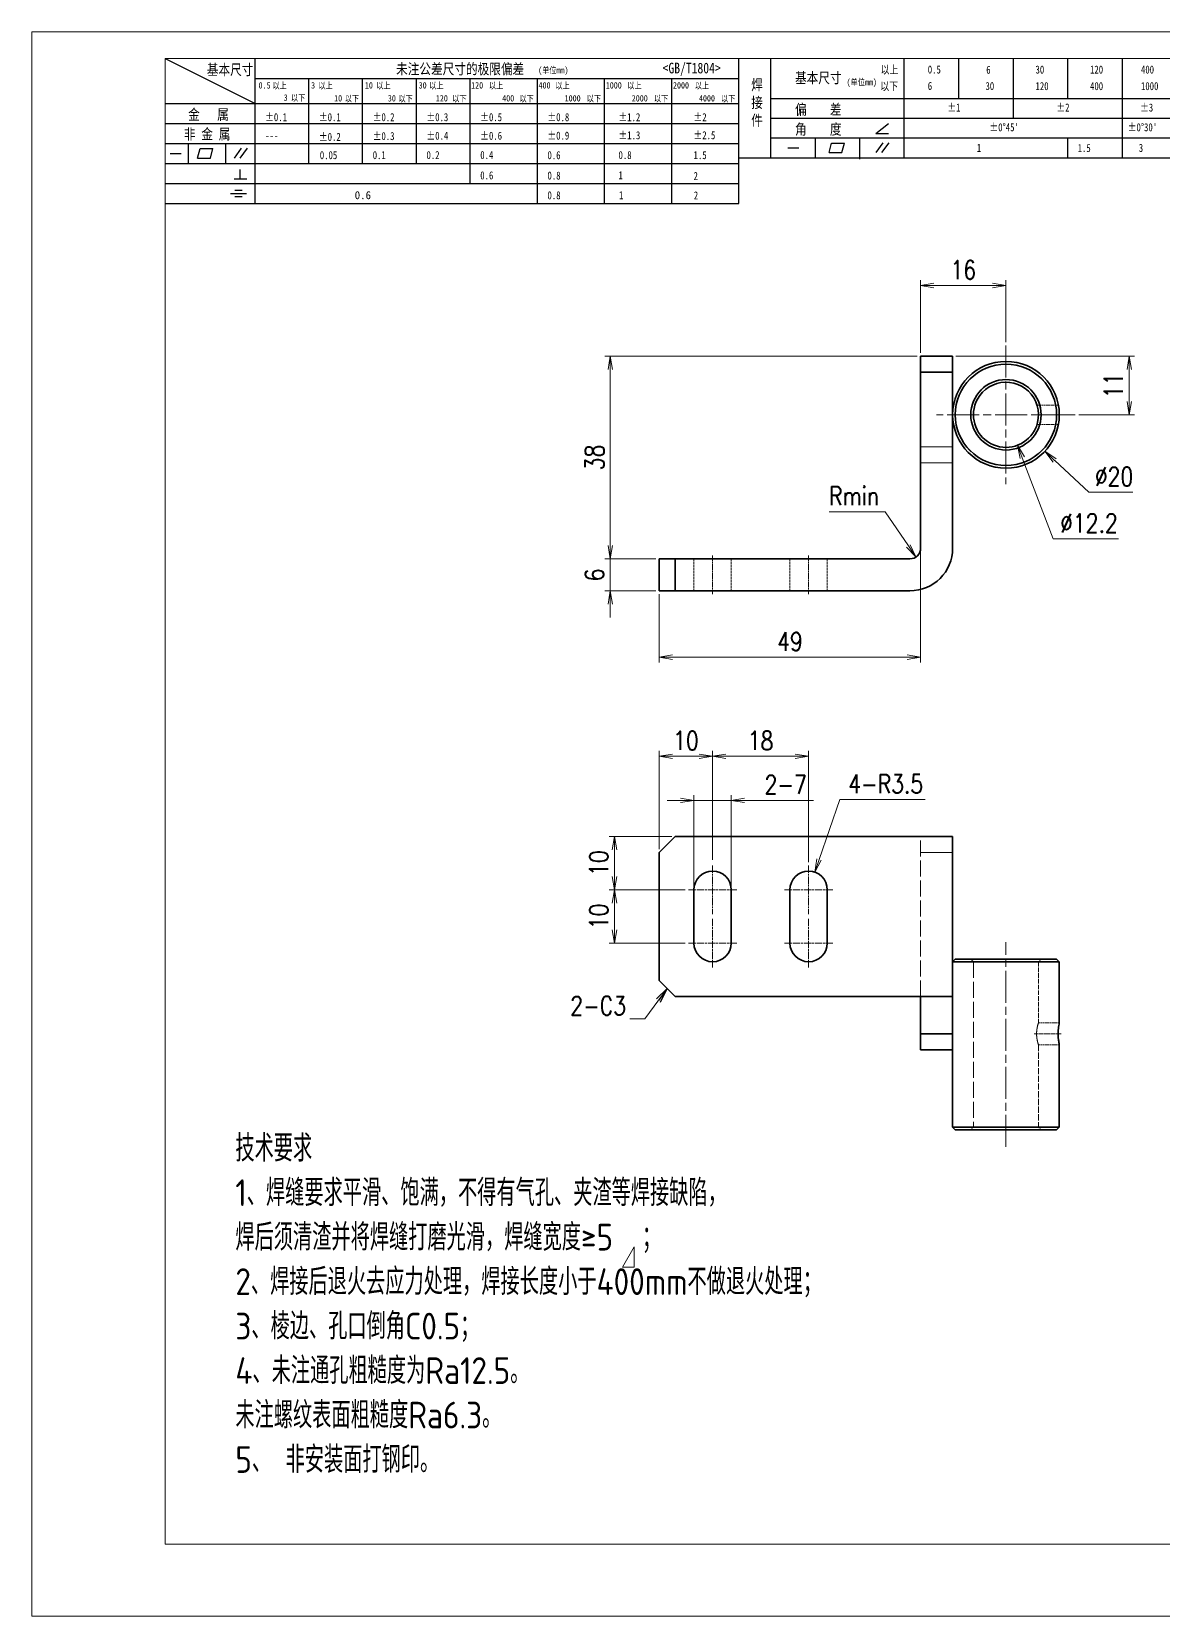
# Model space of a CAD drawing. Header units: inches. Extents: x 269 to 10986, y 1043 to 4337.
# Drawn here: x 8749.1 to 8961.3, y 1711.2 to 2008.2 of the extents above; entities that cross this region are included whole.
import ezdxf

# ---------------------------------------------------------------- set-up
doc = ezdxf.new("R2010")
doc.units = ezdxf.units.IN
doc.header["$MEASUREMENT"] = 0
doc.linetypes.add('AM_ISO02W050x2', pattern=[3.75, 3, -0.75])
doc.linetypes.add('AM_ISO08W050x2', pattern=[9, 6, -0.75, 1.5, -0.75])
for name, color, linetype, lineweight in [('中心线', 2, 'AM_ISO08W050x2', 18), ('图框', 7, 'Continuous', 18), ('标注线', 3, 'Continuous', 18), ('粗实线', 7, 'Continuous', 35), ('虚线', 1, 'AM_ISO02W050x2', 18)]:
    doc.layers.add(name, color=color, linetype=linetype, lineweight=lineweight)
doc.layers.add('图\\M+19E79\\M+195B6\\M+18E9A', color=7, linetype='Continuous')
doc.layers.add('打印', color=7, linetype='Continuous', lineweight=15, plot=False)
doc.layers.add('打印-禁用', color=7, linetype='Continuous', lineweight=15, plot=False)
doc.styles.add('DIM', font='romans.shx', dxfattribs={"width": 0.8, "bigfont": 'bigfont.shx'})
doc.styles.add('国标', font='simfang.ttf', dxfattribs={"width": 0.8})
doc.styles.add('机械长仿宋', font='gbenor.shx', dxfattribs={"height": 1, "bigfont": 'gbcbig.shx'})
doc.dimstyles.new('XR 1-1', dxfattribs={"dimtxt": 3.5, "dimasz": 2.5, "dimexe": 1, "dimexo": 0.625, "dimgap": 1.2, "dimtad": 1, "dimtoh": 1, "dimdsep": 46, "dimtxsty": 'DIM', "dimblk": 'OPEN', "dimcen": 0, "dimclrd": 8, "dimclre": 8, "dimclrt": 2, "dimazin": 2, "dimtfac": 0.5, "dimtmove": 0, "dimatfit": 3, "dimldrblk": 'OPEN', "dimfxl": 0, "dimtolj": 2, "dimlwd": 18, "dimlwe": 18, "dimarcsym": 0})
doc.dimstyles.new('XR 1-1$0', dxfattribs={"dimtxt": 3.5, "dimasz": 2.5, "dimexe": 1, "dimexo": 0.625, "dimgap": 1.2, "dimtad": 1, "dimzin": 9, "dimdsep": 46, "dimtxsty": 'DIM', "dimblk": 'OPEN', "dimcen": 0, "dimclrd": 8, "dimclre": 8, "dimclrt": 2, "dimazin": 2, "dimtfac": 0.5, "dimtmove": 0, "dimatfit": 3, "dimldrblk": 'OPEN', "dimfxl": 0, "dimtolj": 2, "dimlwd": 18, "dimlwe": 18, "dimarcsym": 0})
doc.dimstyles.new('XR 1-1$3', dxfattribs={"dimtxt": 3.5, "dimasz": 2.5, "dimexe": 1, "dimexo": 0.625, "dimgap": 1.2, "dimtad": 1, "dimtoh": 1, "dimdsep": 46, "dimtxsty": 'DIM', "dimblk": 'OPEN', "dimcen": 0, "dimclrd": 8, "dimclre": 8, "dimclrt": 2, "dimazin": 2, "dimtfac": 0.5, "dimtofl": 0, "dimtmove": 0, "dimatfit": 3, "dimldrblk": 'OPEN', "dimfxl": 0, "dimtolj": 2, "dimlwd": 18, "dimlwe": 18, "dimarcsym": 0})
doc.dimstyles.new('XR 1-1$4', dxfattribs={"dimtxt": 3.5, "dimasz": 2.5, "dimexe": 1, "dimexo": 0.625, "dimgap": 1.2, "dimtad": 1, "dimtoh": 1, "dimdsep": 46, "dimtxsty": 'DIM', "dimblk": 'OPEN', "dimcen": 0, "dimclrd": 8, "dimclre": 8, "dimclrt": 2, "dimazin": 2, "dimtfac": 0.5, "dimtofl": 0, "dimtmove": 0, "dimatfit": 3, "dimldrblk": 'OPEN', "dimfxl": 0, "dimtolj": 2, "dimlwd": 18, "dimlwe": 18, "dimarcsym": 0})

# ---------------------------------------------------------------- blocks, each defined once
blk = doc.blocks.new('GZDEH零件A3图框V01版')
at = {"layer": '图\\M+19E79\\M+195B6\\M+18E9A', "color": 9}
for p, q in [((2882.49, -1554.46), (2899.37, -1562.92)), ((2899.37, -1581.67), (2899.37, -1554.46)), ((2990.09, -1581.67), (2990.09, -1554.46)), ((2996.09, -1573.08), (2996.09, -1554.46)), ((3021.09, -1561.98), (3021.09, -1554.46)), ((3031.31, -1561.98), (3031.31, -1554.46)), ((3041.53, -1561.98), (3041.53, -1554.46)), ((3051.75, -1561.98), (3051.75, -1554.46)), ((3061.98, -1561.98), (3061.98, -1554.46)), ((2899.37, -1558.24), (2990.09, -1558.24)), ((2909.45, -1574.17), (2909.45, -1558.24)), ((2919.53, -1574.17), (2919.53, -1558.24)), ((2929.61, -1574.17), (2929.61, -1558.24)), ((2939.69, -1577.92), (2939.69, -1558.24)), ((2952.29, -1581.67), (2952.29, -1558.24)), ((2964.89, -1581.67), (2964.89, -1558.24)), ((2977.49, -1581.67), (2977.49, -1558.24)), ((2996.09, -1561.98), (3113.09, -1561.98)), ((3021.09, -1573.08), (3021.09, -1561.98)), ((3041.53, -1565.68), (3041.53, -1561.98)), ((3061.98, -1573.08), (3061.98, -1561.98)), ((2882.49, -1562.92), (2990.09, -1562.92)), ((2882.49, -1566.67), (2990.09, -1566.67)), ((2996.09, -1565.68), (3113.09, -1565.68)), ((3015.75, -1568.51), (3018.15, -1566.66)), ((2882.49, -1570.42), (2990.09, -1570.42)), ((2886.92, -1574.12), (2886.92, -1570.42)), ((2893.91, -1574.12), (2893.91, -1570.42)), ((2996.09, -1569.38), (3113.09, -1569.38)), ((3004.42, -1573.08), (3004.42, -1569.38)), ((3006.97, -1572.12), (3007.45, -1570.33)), ((3007.45, -1570.33), (3009.86, -1570.33)), ((3009.39, -1572.12), (3009.86, -1570.33)), ((3012.75, -1573.08), (3012.75, -1569.38)), ((3015.75, -1568.51), (3018.15, -1568.51)), ((3015.81, -1572.12), (3017.15, -1570.26)), ((3016.89, -1572.12), (3018.23, -1570.26)), ((3051.75, -1573.08), (3051.75, -1569.38)), ((2883.43, -1572.27), (2885.49, -1572.27)), ((2888.59, -1573.16), (2889.07, -1571.37)), ((2888.59, -1573.16), (2891, -1573.16)), ((2889.07, -1571.37), (2891.48, -1571.37)), ((2891, -1573.16), (2891.48, -1571.37)), ((2895.52, -1573.16), (2896.85, -1571.3)), ((2896.6, -1573.16), (2897.94, -1571.3)), ((2990.09, -1573.08), (3113.09, -1573.08)), ((2999.26, -1571.23), (3001.32, -1571.23)), ((3006.97, -1572.12), (3009.39, -1572.12)), ((3012.75, -1573.33), (3012.75, -1573.08)), ((2882.49, -1574.17), (2990.09, -1574.17)), ((2895.42, -1577.05), (2897.81, -1577.05)), ((2896.58, -1577.05), (2896.58, -1575.28)), ((2882.49, -1577.92), (2990.09, -1577.92)), ((2894.79, -1579.77), (2897.77, -1579.77)), ((2895.57, -1579.17), (2896.92, -1579.17)), ((2882.49, -1581.67), (2990.09, -1581.67)), ((2895.57, -1580.37), (2896.93, -1580.37))]:
    blk.add_line(p, q, dxfattribs=at)
at = {"layer": '图框', "linetype": 'Continuous'}
for p, q in [((2882.49, -1554.46), (2882.49, -1832.96)), ((3272.49, -1554.46), (2882.49, -1554.46)), ((2882.49, -1832.96), (3272.49, -1832.96))]:
    blk.add_line(p, q, dxfattribs=at)
at = {"layer": '打印-禁用', "linetype": 'Continuous'}
for p, q in [((2857.49, -1549.46), (2857.49, -1846.46)), ((3277.49, -1549.46), (2857.49, -1549.46)), ((2857.49, -1846.46), (3277.49, -1846.46))]:
    blk.add_line(p, q, dxfattribs=at)
at = {"layer": '图\\M+19E79\\M+195B6\\M+18E9A', "color": 9, "style": '国标', "width": 0.8}
for s, height, p in [('基本尺寸', 2, (2890.33, -1557.58)), ('未注公差尺寸的极限偏差', 2, (2925.81, -1557.44)), ('<GB/T1804>', 2, (2975.78, -1557.27)), ('以上', 1.5, (3016.64, -1557.33)), ('0.5', 1.5, (3025.49, -1557.3)), ('6', 1.5, (3036.45, -1557.34)), ('30', 1.5, (3045.69, -1557.31)), ('120', 1.5, (3055.91, -1557.31)), ('400', 1.5, (3065.46, -1557.31)), ('30', 1.2, (2930.04, -1560.11)), ('基本尺寸', 2, (3000.6, -1559.1)), ('以下', 1.5, (3016.58, -1560.43)), ('6', 1.5, (3025.49, -1560.38)), ('30', 1.5, (3036.31, -1560.39)), ('120', 1.5, (3045.69, -1560.41)), ('400', 1.5, (3055.91, -1560.41)), ('1000', 1.5, (3065.46, -1560.41)), ('金   属', 2, (2886.82, -1565.98)), ('±0.1', 1.5, (2901.27, -1566.23)), ('±0.1', 1.5, (2911.35, -1566.23)), ('±0.2', 1.5, (2921.43, -1566.23)), ('±0.3', 1.5, (2931.51, -1566.23)), ('±0.5', 1.5, (2941.59, -1566.23)), ('±0.8', 1.5, (2954.19, -1566.23)), ('±1.2', 1.5, (2967.51, -1566.23)), ('±2', 1.5, (2981.58, -1566.23)), ('偏    差', 2, (3000.6, -1565.04)), ('±1', 1.5, (3029.16, -1564.42)), ('±2', 1.5, (3049.61, -1564.42)), ('±3', 1.5, (3065.3, -1564.42)), ('非 金 属', 2, (2886.02, -1569.65)), ('±0.3', 1.5, (2921.43, -1569.77)), ('±0.4', 1.5, (2931.51, -1569.71)), ('±0.6', 1.5, (2941.59, -1569.71)), ('±0.9', 1.5, (2954.19, -1569.68)), ('±1.3', 1.5, (2967.51, -1569.62)), ('±2.5', 1.5, (2981.58, -1569.61)), ('角    度', 2, (3000.6, -1568.74)), ("±0%%D45'", 1.5, (3037.06, -1568.12)), ("±0%%D30'", 1.5, (3062.98, -1568.12)), ('---', 1.5, (2901.27, -1569.65)), ('±0.2', 1.5, (2911.35, -1569.92)), ('1', 1.5, (3034.69, -1571.98)), ('1.5', 1.5, (3053.59, -1572.01)), ('3', 1.5, (3065.05, -1571.98)), ('0.1', 1.5, (2921.43, -1573.34)), ('0.2', 1.5, (2931.51, -1573.33)), ('0.4', 1.5, (2941.59, -1573.33)), ('0.6', 1.5, (2954.19, -1573.35)), ('0.8', 1.5, (2967.51, -1573.33)), ('1.5', 1.5, (2981.58, -1573.34)), ('0.6', 1.5, (2941.59, -1577.14)), ('0.8', 1.5, (2954.19, -1577.17)), ('1', 1.5, (2967.51, -1577.12)), ('2', 1.5, (2981.58, -1577.26)), ('0.8', 1.5, (2954.19, -1580.87)), ('1', 1.5, (2967.59, -1580.86)), ('2', 1.5, (2981.62, -1580.89))]:
    blk.add_text(s, height=height, dxfattribs=at).set_placement(p)
at = {"layer": '图\\M+19E79\\M+195B6\\M+18E9A', "color": 9, "lineweight": 15, "style": '国标', "width": 0.8}
for s, p in [('(单位mm)', (2952.44, -1557.27)), ('0.5', (2900.03, -1560.11)), ('以上', (2902.64, -1560.16)), ('3', (2909.88, -1560.11)), ('以上', (2911.25, -1560.16)), ('10', (2919.96, -1560.11)), ('以上', (2922.09, -1560.16)), ('以上', (2932.02, -1560.16)), ('120', (2939.88, -1560.11)), ('以上', (2943.21, -1560.16)), ('400', (2952.52, -1560.11)), ('以上', (2955.68, -1560.16)), ('1000', (2965.12, -1560.11)), ('以上', (2969.16, -1560.16)), ('2000', (2977.72, -1560.11)), ('以上', (2981.8, -1560.16)), ('(单位mm)', (3010.27, -1559.51)), ('3', (2904.73, -1562.41)), ('以下', (2906.1, -1562.46)), ('10', (2914.19, -1562.54)), ('以下', (2916.18, -1562.59)), ('30', (2924.27, -1562.54)), ('以下', (2926.26, -1562.59)), ('120', (2933.26, -1562.54)), ('以下', (2936.34, -1562.59)), ('400', (2945.7, -1562.54)), ('以下', (2948.94, -1562.59)), ('1000', (2957.41, -1562.54)), ('以下', (2961.54, -1562.59)), ('2000', (2969.99, -1562.54)), ('以下', (2974.14, -1562.59)), ('4000', (2982.59, -1562.54)), ('以下', (2986.74, -1562.59))]:
    blk.add_text(s, height=1.2, dxfattribs=at).set_placement(p)
at = {"layer": '图\\M+19E79\\M+195B6\\M+18E9A', "color": 9, "lineweight": 13, "style": '国标'}
blk.add_text('0.6', height=1.5, dxfattribs=at).set_placement((2918.05, -1580.85))
at = {"layer": '图\\M+19E79\\M+195B6\\M+18E9A', "color": 9, "style": '国标'}
for s, insert, char_height, width, attachment_point in [('焊\\P接\\P件', (2992.39, -1558.41), 2, 3.1877, 1), ('0.05', (2911.51, -1573.37), 1.5, 5.1982, 7)]:
    blk.add_mtext(s, dxfattribs=dict(at, insert=insert, char_height=char_height, width=width, attachment_point=attachment_point))
blk = doc.blocks.new('DEH A3')
at = {"layer": '图框'}
blk.add_blockref('GZDEH零件A3图框V01版', (-2857.49, 1846.46), dxfattribs=at)
blk = doc.blocks.new('HJ')
at = {"layer": '标注线', "color": 2, "linetype": 'ByBlock', "lineweight": 9}
for p, q in [((0, 0), (4.34, 7.65)), ((4.34, 7.65), (4.34, 0)), ((4.34, 0), (0, 0))]:
    blk.add_line(p, q, dxfattribs=at)
blk = doc.blocks.new('_Open')
at = {"color": 0, "linetype": 'ByBlock', "lineweight": -2}
for p, q in [((-1, 0.17), (0, 0)), ((-1, -0.17), (0, 0)), ((0, 0), (-1, 0))]:
    blk.add_line(p, q, dxfattribs=at)
blk = doc.blocks.new('*D987')
at = {"layer": 'Defpoints', "color": 0, "transparency": 16777216}
for p in [(8915.8, 1911.43), (8866.8, 1903.43), (8915.8, 1890.99)]:
    blk.add_point(p, dxfattribs=at)
at = {"layer": '标注线', "color": 8, "lineweight": 18, "transparency": 16777216}
for p, q in [((8915.8, 1910.81), (8915.8, 1889.99)), ((8866.8, 1902.81), (8866.8, 1889.99)), ((8869.3, 1890.99), (8913.3, 1890.99))]:
    blk.add_line(p, q, dxfattribs=at)
at = {"layer": '标注线', "color": 8, "lineweight": 18, "transparency": 16777216, "xscale": 2.5, "yscale": 2.5, "zscale": 2.5, "rotation": 180}
blk.add_blockref('_Open', (8866.8, 1890.99), dxfattribs=at)
at = {"layer": '标注线', "color": 8, "lineweight": 18, "transparency": 16777216, "xscale": 2.5, "yscale": 2.5, "zscale": 2.5}
blk.add_blockref('_Open', (8915.8, 1890.99), dxfattribs=at)
at = {"layer": '标注线', "color": 2, "transparency": 16777216, "insert": (8891.3, 1893.94), "char_height": 3.5, "attachment_point": 5, "style": 'DIM'}
blk.add_mtext('\\A2;49', dxfattribs=at)
blk = doc.blocks.new('*D988')
at = {"layer": 'Defpoints', "color": 0, "transparency": 16777216}
for p in [(8857.62, 1947.43), (8915.8, 1947.43), (8866.8, 1909.43)]:
    blk.add_point(p, dxfattribs=at)
at = {"layer": '标注线', "color": 8, "lineweight": 18, "transparency": 16777216}
for p, q in [((8915.18, 1947.43), (8856.62, 1947.43)), ((8857.62, 1911.93), (8857.62, 1944.93)), ((8866.18, 1909.43), (8856.62, 1909.43))]:
    blk.add_line(p, q, dxfattribs=at)
at = {"layer": '标注线', "color": 8, "lineweight": 18, "transparency": 16777216, "xscale": 2.5, "yscale": 2.5, "zscale": 2.5}
for p, rotation in [((8857.62, 1947.43), 90), ((8857.62, 1909.43), 270)]:
    blk.add_blockref('_Open', p, dxfattribs=dict(at, rotation=rotation))
at = {"layer": '标注线', "color": 2, "transparency": 16777216, "insert": (8854.67, 1928.43), "char_height": 3.5, "attachment_point": 5, "rotation": 90, "style": 'DIM'}
blk.add_mtext('\\A2;38', dxfattribs=at)
blk = doc.blocks.new('*D989')
at = {"layer": 'Defpoints', "color": 0, "transparency": 16777216}
for p in [(8866.8, 1909.43), (8857.62, 1903.43), (8866.8, 1903.43)]:
    blk.add_point(p, dxfattribs=at)
at = {"layer": '标注线', "color": 8, "lineweight": 18, "transparency": 16777216}
for p, q in [((8857.62, 1911.93), (8857.62, 1914.43)), ((8866.18, 1909.43), (8856.62, 1909.43)), ((8857.62, 1909.43), (8857.62, 1903.43)), ((8866.18, 1903.43), (8856.62, 1903.43)), ((8857.62, 1900.93), (8857.62, 1898.43))]:
    blk.add_line(p, q, dxfattribs=at)
at = {"layer": '标注线', "color": 8, "lineweight": 18, "transparency": 16777216, "xscale": 2.5, "yscale": 2.5, "zscale": 2.5}
for p, rotation in [((8857.62, 1909.43), 270), ((8857.62, 1903.43), 90)]:
    blk.add_blockref('_Open', p, dxfattribs=dict(at, rotation=rotation))
at = {"layer": '标注线', "color": 2, "transparency": 16777216, "insert": (8854.67, 1906.43), "char_height": 3.5, "attachment_point": 5, "rotation": 90, "style": 'DIM'}
blk.add_mtext('\\A2;6', dxfattribs=at)
blk = doc.blocks.new('*D990')
at = {"layer": 'Defpoints', "color": 0, "transparency": 16777216}
for p in [(8931.8, 1960.66), (8931.8, 1949.43), (8915.8, 1947.43)]:
    blk.add_point(p, dxfattribs=at)
at = {"layer": '标注线', "color": 8, "lineweight": 18, "transparency": 16777216}
for p, q in [((8915.8, 1948.06), (8915.8, 1961.66)), ((8918.3, 1960.66), (8929.3, 1960.66)), ((8931.8, 1950.06), (8931.8, 1961.66))]:
    blk.add_line(p, q, dxfattribs=at)
at = {"layer": '标注线', "color": 8, "lineweight": 18, "transparency": 16777216, "xscale": 2.5, "yscale": 2.5, "zscale": 2.5, "rotation": 180}
blk.add_blockref('_Open', (8915.8, 1960.66), dxfattribs=at)
at = {"layer": '标注线', "color": 8, "lineweight": 18, "transparency": 16777216, "xscale": 2.5, "yscale": 2.5, "zscale": 2.5}
blk.add_blockref('_Open', (8931.8, 1960.66), dxfattribs=at)
at = {"layer": '标注线', "color": 2, "transparency": 16777216, "insert": (8923.8, 1963.61), "char_height": 3.5, "attachment_point": 5, "style": 'DIM'}
blk.add_mtext('\\A2;16', dxfattribs=at)
blk = doc.blocks.new('*D991')
at = {"layer": 'Defpoints', "color": 0, "transparency": 16777216}
for p in [(8913.8, 1911.43), (8914.92, 1909.78)]:
    blk.add_point(p, dxfattribs=at)
at = {"layer": '标注线', "color": 8, "lineweight": 18, "transparency": 16777216}
for p, q in [((8898.64, 1918.27), (8909.17, 1918.27)), ((8909.17, 1918.27), (8913.52, 1911.85))]:
    blk.add_line(p, q, dxfattribs=at)
at = {"layer": '标注线', "color": 8, "lineweight": 18, "transparency": 16777216, "xscale": 2.5, "yscale": 2.5, "zscale": 2.5, "rotation": 304.1119006664135}
blk.add_blockref('_Open', (8914.92, 1909.78), dxfattribs=at)
at = {"layer": '标注线', "color": 2, "transparency": 16777216, "insert": (8903.31, 1921.22), "char_height": 3.5, "attachment_point": 5, "style": 'DIM'}
blk.add_mtext('\\A2;Rmin', dxfattribs=at)
blk = doc.blocks.new('*D992')
at = {"layer": 'Defpoints', "color": 0, "transparency": 16777216}
for p in [(8921.8, 1947.43), (8954.92, 1947.43), (8944.8, 1936.43)]:
    blk.add_point(p, dxfattribs=at)
at = {"layer": '标注线', "color": 8, "lineweight": 18, "transparency": 16777216}
for p, q in [((8922.43, 1947.43), (8955.92, 1947.43)), ((8954.92, 1938.93), (8954.92, 1944.93)), ((8945.43, 1936.43), (8955.92, 1936.43))]:
    blk.add_line(p, q, dxfattribs=at)
at = {"layer": '标注线', "color": 8, "lineweight": 18, "transparency": 16777216, "xscale": 2.5, "yscale": 2.5, "zscale": 2.5}
for p, rotation in [((8954.92, 1947.43), 90), ((8954.92, 1936.43), 270)]:
    blk.add_blockref('_Open', p, dxfattribs=dict(at, rotation=rotation))
at = {"layer": '标注线', "color": 2, "transparency": 16777216, "insert": (8951.97, 1941.93), "char_height": 3.5, "attachment_point": 5, "rotation": 90, "style": 'DIM'}
blk.add_mtext('\\A2;11', dxfattribs=at)
blk = doc.blocks.new('*D993')
at = {"layer": 'Defpoints', "color": 0, "transparency": 16777216}
for p in [(8924.5, 1943.27), (8939.1, 1929.6)]:
    blk.add_point(p, dxfattribs=at)
at = {"layer": '标注线', "color": 8, "lineweight": 18, "transparency": 16777216}
for p, q in [((8947.33, 1921.9), (8940.93, 1927.89)), ((8955.59, 1921.9), (8947.33, 1921.9))]:
    blk.add_line(p, q, dxfattribs=at)
at = {"layer": '标注线', "color": 8, "lineweight": 18, "transparency": 16777216, "xscale": 2.5, "yscale": 2.5, "zscale": 2.5, "rotation": 136.8994132632702}
blk.add_blockref('_Open', (8939.1, 1929.6), dxfattribs=at)
at = {"layer": '标注线', "color": 2, "transparency": 16777216, "insert": (8952.06, 1924.85), "char_height": 3.5, "attachment_point": 5, "style": 'DIM'}
blk.add_mtext('\\A2;∅20', dxfattribs=at)
blk = doc.blocks.new('*D994')
at = {"layer": 'Defpoints', "color": 0, "transparency": 16777216}
for p in [(8929.64, 1942.14), (8933.96, 1930.73)]:
    blk.add_point(p, dxfattribs=at)
at = {"layer": '标注线', "color": 8, "lineweight": 18, "transparency": 16777216}
for p, q in [((8940.62, 1913.16), (8934.85, 1928.39)), ((8952.89, 1913.16), (8940.62, 1913.16))]:
    blk.add_line(p, q, dxfattribs=at)
at = {"layer": '标注线', "color": 8, "lineweight": 18, "transparency": 16777216, "xscale": 2.5, "yscale": 2.5, "zscale": 2.5, "rotation": 110.7519757602025}
blk.add_blockref('_Open', (8933.96, 1930.73), dxfattribs=at)
at = {"layer": '标注线', "color": 2, "transparency": 16777216, "insert": (8947.35, 1916.11), "char_height": 3.5, "attachment_point": 5, "style": 'DIM'}
blk.add_mtext('\\A2;∅12.2', dxfattribs=at)
blk = doc.blocks.new('*D1001')
at = {"layer": 'Defpoints', "color": 0, "transparency": 16777216}
for p in [(8858.42, 1857.41), (8869.8, 1857.41), (8872.25, 1847.41)]:
    blk.add_point(p, dxfattribs=at)
at = {"layer": '标注线', "color": 8, "lineweight": 18, "transparency": 16777216}
for p, q in [((8869.18, 1857.41), (8857.42, 1857.41)), ((8858.42, 1849.91), (8858.42, 1854.91)), ((8871.63, 1847.41), (8857.42, 1847.41))]:
    blk.add_line(p, q, dxfattribs=at)
at = {"layer": '标注线', "color": 8, "lineweight": 18, "transparency": 16777216, "xscale": 2.5, "yscale": 2.5, "zscale": 2.5}
for p, rotation in [((8858.42, 1857.41), 90), ((8858.42, 1847.41), 270)]:
    blk.add_blockref('_Open', p, dxfattribs=dict(at, rotation=rotation))
at = {"layer": '标注线', "color": 2, "transparency": 16777216, "insert": (8855.47, 1852.41), "char_height": 3.5, "attachment_point": 5, "rotation": 90, "style": 'DIM'}
blk.add_mtext('\\A2;10', dxfattribs=at)
blk = doc.blocks.new('*D1002')
at = {"layer": 'Defpoints', "color": 0, "transparency": 16777216}
for p in [(8858.42, 1847.41), (8871.63, 1847.41), (8872.25, 1837.41)]:
    blk.add_point(p, dxfattribs=at)
at = {"layer": '标注线', "color": 8, "lineweight": 18, "transparency": 16777216}
for p, q in [((8871, 1847.41), (8857.42, 1847.41)), ((8858.42, 1839.91), (8858.42, 1844.91)), ((8871.63, 1837.41), (8857.42, 1837.41))]:
    blk.add_line(p, q, dxfattribs=at)
at = {"layer": '标注线', "color": 8, "lineweight": 18, "transparency": 16777216, "xscale": 2.5, "yscale": 2.5, "zscale": 2.5}
for p, rotation in [((8858.42, 1847.41), 90), ((8858.42, 1837.41), 270)]:
    blk.add_blockref('_Open', p, dxfattribs=dict(at, rotation=rotation))
at = {"layer": '标注线', "color": 2, "transparency": 16777216, "insert": (8855.47, 1842.41), "char_height": 3.5, "attachment_point": 5, "rotation": 90, "style": 'DIM'}
blk.add_mtext('\\A2;10', dxfattribs=at)
blk = doc.blocks.new('*D1003')
at = {"layer": 'Defpoints', "color": 0, "transparency": 16777216}
for p in [(8866.8, 1872.42), (8866.8, 1854.41), (8876.8, 1852.41)]:
    blk.add_point(p, dxfattribs=at)
at = {"layer": '标注线', "color": 8, "lineweight": 18, "transparency": 16777216}
for p, q in [((8866.8, 1855.03), (8866.8, 1873.42)), ((8874.3, 1872.42), (8869.3, 1872.42)), ((8876.8, 1853.03), (8876.8, 1873.42))]:
    blk.add_line(p, q, dxfattribs=at)
at = {"layer": '标注线', "color": 8, "lineweight": 18, "transparency": 16777216, "xscale": 2.5, "yscale": 2.5, "zscale": 2.5, "rotation": 180}
blk.add_blockref('_Open', (8866.8, 1872.42), dxfattribs=at)
at = {"layer": '标注线', "color": 8, "lineweight": 18, "transparency": 16777216, "xscale": 2.5, "yscale": 2.5, "zscale": 2.5}
blk.add_blockref('_Open', (8876.8, 1872.42), dxfattribs=at)
at = {"layer": '标注线', "color": 2, "transparency": 16777216, "insert": (8871.8, 1875.37), "char_height": 3.5, "attachment_point": 5, "style": 'DIM'}
blk.add_mtext('\\A2;10', dxfattribs=at)
blk = doc.blocks.new('*D1004')
at = {"layer": 'Defpoints', "color": 0, "transparency": 16777216}
for p in [(8876.8, 1872.42), (8876.8, 1853.03), (8894.8, 1851.96)]:
    blk.add_point(p, dxfattribs=at)
at = {"layer": '标注线', "color": 8, "lineweight": 18, "transparency": 16777216}
for p, q in [((8876.8, 1853.66), (8876.8, 1873.42)), ((8892.3, 1872.42), (8879.3, 1872.42)), ((8894.8, 1852.58), (8894.8, 1873.42))]:
    blk.add_line(p, q, dxfattribs=at)
at = {"layer": '标注线', "color": 8, "lineweight": 18, "transparency": 16777216, "xscale": 2.5, "yscale": 2.5, "zscale": 2.5, "rotation": 180}
blk.add_blockref('_Open', (8876.8, 1872.42), dxfattribs=at)
at = {"layer": '标注线', "color": 8, "lineweight": 18, "transparency": 16777216, "xscale": 2.5, "yscale": 2.5, "zscale": 2.5}
blk.add_blockref('_Open', (8894.8, 1872.42), dxfattribs=at)
at = {"layer": '标注线', "color": 2, "transparency": 16777216, "insert": (8885.8, 1875.37), "char_height": 3.5, "attachment_point": 5, "style": 'DIM'}
blk.add_mtext('\\A2;18', dxfattribs=at)
blk = doc.blocks.new('*D1005')
at = {"layer": 'Defpoints', "color": 0, "transparency": 16777216}
for p in [(8880.3, 1864.16), (8873.3, 1847.41), (8880.3, 1847.41)]:
    blk.add_point(p, dxfattribs=at)
at = {"layer": '标注线', "color": 8, "lineweight": 18, "transparency": 16777216}
for p, q in [((8873.3, 1848.03), (8873.3, 1865.16)), ((8880.3, 1848.03), (8880.3, 1865.16)), ((8870.8, 1864.16), (8868.3, 1864.16)), ((8873.3, 1864.16), (8880.3, 1864.16)), ((8882.8, 1864.16), (8895.7, 1864.16))]:
    blk.add_line(p, q, dxfattribs=at)
at = {"layer": '标注线', "color": 8, "lineweight": 18, "transparency": 16777216, "xscale": 2.5, "yscale": 2.5, "zscale": 2.5}
blk.add_blockref('_Open', (8873.3, 1864.16), dxfattribs=at)
at = {"layer": '标注线', "color": 8, "lineweight": 18, "transparency": 16777216, "xscale": 2.5, "yscale": 2.5, "zscale": 2.5, "rotation": 180}
blk.add_blockref('_Open', (8880.3, 1864.16), dxfattribs=at)
at = {"layer": '标注线', "color": 2, "transparency": 16777216, "insert": (8890.5, 1867.11), "char_height": 3.5, "attachment_point": 5, "style": 'DIM'}
blk.add_mtext('\\A2;{\\Fromans,bigfont|c134;2-}7', dxfattribs=at)
blk = doc.blocks.new('*D1006')
at = {"layer": 'Defpoints', "color": 0, "transparency": 16777216}
for p in [(8895.95, 1850.72), (8894.8, 1847.41)]:
    blk.add_point(p, dxfattribs=at)
at = {"layer": '标注线', "color": 8, "lineweight": 18, "transparency": 16777216}
for p, q in [((8900.66, 1864.31), (8896.77, 1853.08)), ((8916.66, 1864.31), (8900.66, 1864.31))]:
    blk.add_line(p, q, dxfattribs=at)
at = {"layer": '标注线', "color": 8, "lineweight": 18, "transparency": 16777216, "xscale": 2.5, "yscale": 2.5, "zscale": 2.5, "rotation": 250.8856498066766}
blk.add_blockref('_Open', (8895.95, 1850.72), dxfattribs=at)
at = {"layer": '标注线', "color": 2, "transparency": 16777216, "insert": (8909.26, 1867.26), "char_height": 3.5, "attachment_point": 5, "style": 'DIM'}
blk.add_mtext('\\A2;{\\Fromans,bigfont|c134;4-}R3.5', dxfattribs=at)

msp = doc.modelspace()

# ---------------------------------------------------------------- linework, layer by layer
at = {"layer": '中心线'}
for p, q in [((8931.801, 1949.434), (8931.801, 1923.434)), ((8944.801, 1936.434), (8918.801, 1936.434)), ((8931.801, 1799.209), (8931.801, 1837.61))]:
    msp.add_line(p, q, dxfattribs=at)
at = {"layer": '中心线', "ltscale": 0.123817}
msp.add_line((8942.165, 1936.434), (8937.212, 1936.434), dxfattribs=at)
at = {"layer": '中心线', "ltscale": 0.180017}
for p, q in [((8876.801, 1910.034), (8876.801, 1902.834)), ((8894.801, 1910.034), (8894.801, 1902.834))]:
    msp.add_line(p, q, dxfattribs=at)
at = {"layer": '中心线', "ltscale": 0.2275}
for p, q in [((8876.801, 1851.96), (8876.801, 1842.86)), ((8894.801, 1851.96), (8894.801, 1842.86)), ((8876.801, 1841.96), (8876.801, 1832.86)), ((8894.801, 1841.96), (8894.801, 1832.86))]:
    msp.add_line(p, q, dxfattribs=at)
at = {"layer": '中心线', "ltscale": 0.227501}
for p, q in [((8881.351, 1847.41), (8872.251, 1847.41)), ((8899.351, 1847.41), (8890.251, 1847.41)), ((8881.351, 1837.41), (8872.251, 1837.41)), ((8899.351, 1837.41), (8890.251, 1837.41))]:
    msp.add_line(p, q, dxfattribs=at)
at = {"layer": '中心线', "ltscale": 0.127208}
msp.add_line((8942.176, 1820.409), (8937.088, 1820.409), dxfattribs=at)
at = {"layer": '打印'}
msp.add_lwpolyline([(8749.142, 2008.236), (9169.142, 2008.236), (9169.142, 1711.236), (8749.142, 1711.236)], close=True, dxfattribs=at)
at = {"layer": '粗实线', "ltscale": 0.075}
for p, q in [((8915.801, 1947.434), (8915.801, 1944.434)), ((8921.801, 1947.434), (8921.801, 1944.434)), ((8866.801, 1909.434), (8869.801, 1909.434)), ((8866.801, 1903.434), (8869.801, 1903.434)), ((8915.801, 1820.41), (8915.801, 1817.41)), ((8921.801, 1820.41), (8921.801, 1817.41))]:
    msp.add_line(p, q, dxfattribs=at)
at = {"layer": '粗实线', "ltscale": 0.15}
for p, q in [((8915.801, 1947.434), (8921.801, 1947.434)), ((8915.801, 1944.434), (8921.801, 1944.434)), ((8866.801, 1903.434), (8866.801, 1909.434)), ((8869.801, 1903.434), (8869.801, 1909.434)), ((8915.801, 1820.41), (8921.801, 1820.41)), ((8915.801, 1817.41), (8921.801, 1817.41))]:
    msp.add_line(p, q, dxfattribs=at)
at = {"layer": '粗实线'}
for p, q in [((8915.801, 1911.434), (8915.801, 1944.434)), ((8921.801, 1911.434), (8921.801, 1944.434)), ((8869.801, 1909.434), (8913.801, 1909.434)), ((8869.801, 1903.434), (8913.801, 1903.434)), ((8869.801, 1857.41), (8913.801, 1857.41)), ((8921.801, 1827.41), (8921.801, 1857.41)), ((8866.801, 1854.41), (8866.801, 1830.41)), ((8869.801, 1827.41), (8913.801, 1827.41))]:
    msp.add_line(p, q, dxfattribs=at)
at = {"layer": '粗实线', "ltscale": 0.106066}
for p, q in [((8866.801, 1854.41), (8869.801, 1857.41)), ((8869.801, 1827.41), (8866.801, 1830.41))]:
    msp.add_line(p, q, dxfattribs=at)
at = {"layer": '粗实线', "ltscale": 0.2}
for p, q in [((8913.801, 1857.41), (8921.801, 1857.41)), ((8913.801, 1827.41), (8921.801, 1827.41))]:
    msp.add_line(p, q, dxfattribs=at)
at = {"layer": '粗实线', "ltscale": 0.25}
for p, q in [((8873.301, 1847.41), (8873.301, 1837.41)), ((8880.301, 1847.41), (8880.301, 1837.41)), ((8891.301, 1847.41), (8891.301, 1837.41)), ((8898.301, 1847.41), (8898.301, 1837.41))]:
    msp.add_line(p, q, dxfattribs=at)
at = {"layer": '粗实线', "ltscale": 0.017678}
for p, q in [((8922.301, 1834.41), (8921.801, 1833.91)), ((8941.301, 1834.41), (8941.801, 1833.91)), ((8922.301, 1802.41), (8921.801, 1802.91)), ((8941.301, 1802.41), (8941.801, 1802.91))]:
    msp.add_line(p, q, dxfattribs=at)
at = {"layer": '粗实线', "ltscale": 0.030604}
msp.add_line((8923.025, 1833.91), (8921.801, 1833.91), dxfattribs=at)
at = {"layer": '粗实线', "ltscale": 0.029074}
msp.add_line((8923.464, 1834.41), (8922.301, 1834.41), dxfattribs=at)
at = {"layer": '粗实线', "ltscale": 0.339252}
for p, q in [((8936.595, 1833.91), (8923.025, 1833.91)), ((8936.595, 1802.91), (8923.025, 1802.91))]:
    msp.add_line(p, q, dxfattribs=at)
at = {"layer": '粗实线', "ltscale": 0.322289}
msp.add_line((8936.356, 1834.41), (8923.464, 1834.41), dxfattribs=at)
at = {"layer": '粗实线', "ltscale": 0.123636}
msp.add_line((8941.301, 1834.41), (8936.356, 1834.41), dxfattribs=at)
at = {"layer": '粗实线', "ltscale": 0.130144}
for p, q in [((8941.801, 1833.91), (8936.595, 1833.91)), ((8941.801, 1802.91), (8936.595, 1802.91))]:
    msp.add_line(p, q, dxfattribs=at)
at = {"layer": '粗实线', "ltscale": 0.285835}
msp.add_line((8941.801, 1822.476), (8941.801, 1833.91), dxfattribs=at)
at = {"layer": '粗实线', "ltscale": 0.175}
for p, q in [((8915.801, 1827.41), (8915.801, 1820.41)), ((8921.801, 1827.41), (8921.801, 1820.41))]:
    msp.add_line(p, q, dxfattribs=at)
at = {"layer": '粗实线', "ltscale": 0.000561623}
msp.add_line((8941.633, 1819.441), (8941.635, 1819.418), dxfattribs=at)
at = {"layer": '粗实线', "ltscale": 0.006445}
msp.add_line((8941.801, 1818.342), (8941.752, 1818.595), dxfattribs=at)
at = {"layer": '粗实线', "ltscale": 0.385816}
msp.add_line((8941.801, 1802.91), (8941.801, 1818.342), dxfattribs=at)
at = {"layer": '粗实线', "ltscale": 0.3625}
msp.add_line((8921.801, 1802.91), (8921.801, 1817.41), dxfattribs=at)
at = {"layer": '粗实线', "ltscale": 0.008482}
msp.add_line((8922.14, 1802.91), (8921.801, 1802.91), dxfattribs=at)
at = {"layer": '粗实线', "ltscale": 0.022122}
msp.add_line((8923.025, 1802.91), (8922.14, 1802.91), dxfattribs=at)
at = {"layer": '粗实线', "ltscale": 0.008058}
msp.add_line((8922.623, 1802.41), (8922.301, 1802.41), dxfattribs=at)
at = {"layer": '粗实线', "ltscale": 0.021016}
msp.add_line((8923.464, 1802.41), (8922.623, 1802.41), dxfattribs=at)
at = {"layer": '粗实线', "ltscale": 0.445926}
msp.add_line((8941.301, 1802.41), (8923.464, 1802.41), dxfattribs=at)
at = {"layer": '粗实线'}
for radius in [10, 9.5, 6.6]:
    msp.add_circle((8931.801, 1936.434), radius, dxfattribs=at)
for centre, radius, start, end in [((8931.801, 1936.434), 6.1, 331.35211, 151.35211), ((8931.801, 1936.434), 6.1, 151.35211, 331.35211), ((8913.801, 1911.434), 2, 270, 0), ((8913.801, 1911.434), 8, 270, 0), ((8876.801, 1847.41), 3.5, 0, 180), ((8894.801, 1847.41), 3.5, 0, 180), ((8876.801, 1837.41), 3.5, 180, 360), ((8894.801, 1837.41), 3.5, 180, 360), ((8951.535, 1820.41), 9.95, 174.28801, 190.5087), ((8951.603, 1820.4), 10.018, 174.40214, 179.99831), ((8952.208, 1820.32), 10.628, 168.29422, 174.16592), ((8952.168, 1820.493), 10.587, 185.82656, 190.29178)]:
    msp.add_arc(centre, radius, start, end, dxfattribs=at)
at = {"layer": '虚线', "ltscale": 0.15}
for p, q in [((8921.801, 1944.434), (8915.801, 1944.434)), ((8915.801, 1930.434), (8921.801, 1930.434)), ((8915.801, 1927.434), (8921.801, 1927.434)), ((8869.801, 1903.434), (8869.801, 1909.434)), ((8873.301, 1909.434), (8873.301, 1903.434)), ((8880.301, 1909.434), (8880.301, 1903.434)), ((8891.301, 1909.434), (8891.301, 1903.434)), ((8898.301, 1909.434), (8898.301, 1903.434)), ((8915.801, 1854.41), (8921.801, 1854.41)), ((8921.801, 1820.41), (8915.801, 1820.41))]:
    msp.add_line(p, q, dxfattribs=at)
at = {"layer": '虚线', "ltscale": 0.100251}
for p, q in [((8941.635, 1938.248), (8937.625, 1938.248)), ((8941.635, 1934.62), (8937.625, 1934.62))]:
    msp.add_line(p, q, dxfattribs=at)
at = {"layer": '虚线'}
for p, q in [((8915.801, 1827.41), (8915.801, 1857.41)), ((8925.701, 1833.91), (8925.701, 1802.91))]:
    msp.add_line(p, q, dxfattribs=at)
at = {"layer": '虚线', "ltscale": 0.130144}
for p, q in [((8927.007, 1833.91), (8921.801, 1833.91)), ((8927.007, 1802.91), (8921.801, 1802.91))]:
    msp.add_line(p, q, dxfattribs=at)
at = {"layer": '虚线', "ltscale": 0.4125}
msp.add_line((8921.801, 1817.41), (8921.801, 1833.91), dxfattribs=at)
at = {"layer": '虚线', "ltscale": 0.017678}
for p, q in [((8925.701, 1833.91), (8925.201, 1834.41)), ((8937.901, 1833.91), (8938.401, 1834.41))]:
    msp.add_line(p, q, dxfattribs=at)
at = {"layer": '虚线', "ltscale": 0.079388}
for p, q in [((8925.701, 1833.91), (8928.877, 1833.91)), ((8934.725, 1833.91), (8937.901, 1833.91))]:
    msp.add_line(p, q, dxfattribs=at)
at = {"layer": '虚线', "ltscale": 0.206944}
for p, q in [((8926.448, 1833.91), (8934.725, 1833.91)), ((8928.877, 1833.91), (8937.154, 1833.91)), ((8926.448, 1802.91), (8934.725, 1802.91)), ((8928.877, 1802.91), (8937.154, 1802.91))]:
    msp.add_line(p, q, dxfattribs=at)
at = {"layer": '虚线', "ltscale": 0.339252}
for p, q in [((8940.577, 1833.91), (8927.007, 1833.91)), ((8940.577, 1802.91), (8927.007, 1802.91))]:
    msp.add_line(p, q, dxfattribs=at)
at = {"layer": '虚线', "ltscale": 0.285834}
msp.add_line((8937.901, 1833.91), (8937.901, 1822.476), dxfattribs=at)
at = {"layer": '虚线', "ltscale": 0.030604}
msp.add_line((8941.801, 1833.91), (8940.577, 1833.91), dxfattribs=at)
at = {"layer": '虚线', "ltscale": 0.09751}
msp.add_line((8941.801, 1822.476), (8937.901, 1822.476), dxfattribs=at)
at = {"layer": '虚线', "ltscale": 0.097509}
msp.add_line((8941.801, 1818.342), (8937.901, 1818.342), dxfattribs=at)
at = {"layer": '虚线', "ltscale": 0.385815}
msp.add_line((8937.901, 1818.342), (8937.901, 1802.91), dxfattribs=at)
at = {"layer": '虚线', "ltscale": 0.006603}
msp.add_line((8941.751, 1818.602), (8941.801, 1818.342), dxfattribs=at)
at = {"layer": '虚线', "ltscale": 0.017677}
msp.add_line((8925.701, 1802.91), (8925.201, 1802.41), dxfattribs=at)
at = {"layer": '虚线', "ltscale": 0.070823}
msp.add_line((8928.535, 1802.91), (8925.702, 1802.91), dxfattribs=at)
at = {"layer": '虚线', "ltscale": 0.008549}
msp.add_line((8928.535, 1802.91), (8928.877, 1802.91), dxfattribs=at)
at = {"layer": '虚线', "ltscale": 0.016846}
msp.add_line((8934.725, 1802.91), (8935.399, 1802.91), dxfattribs=at)
at = {"layer": '虚线', "ltscale": 0.06252}
msp.add_line((8935.399, 1802.91), (8937.9, 1802.91), dxfattribs=at)
at = {"layer": '虚线', "ltscale": 0.017679}
msp.add_line((8937.901, 1802.91), (8938.401, 1802.41), dxfattribs=at)
at = {"layer": '虚线', "ltscale": 0.030318}
msp.add_line((8941.79, 1802.91), (8940.577, 1802.91), dxfattribs=at)
at = {"layer": '虚线', "ltscale": 0.000286569}
msp.add_line((8941.801, 1802.91), (8941.79, 1802.91), dxfattribs=at)
at = {"layer": '虚线'}
msp.add_circle((8931.801, 1936.434), 6.6, dxfattribs=at)
for centre, radius, start, end in [((8931.801, 1936.434), 9.5, 208.64789, 194.96787), ((8931.806, 1936.436), 9.505, 194.97173, 208.64403), ((8944.784, 1820.136), 7.27, 161.22228, 169.98432), ((8951.758, 1820.384), 10.173, 169.58342, 174.39688), ((8944.763, 1820.677), 7.248, 190.00235, 198.79153), ((8951.31, 1820.404), 9.725, 180.02477, 185.68745)]:
    msp.add_arc(centre, radius, start, end, dxfattribs=at)
for points, knots in [([(8937.82, 1822.223), (8937.77, 1822.059), (8937.709, 1821.84), (8937.65, 1821.587), (8937.563, 1821.071), (8937.532, 1820.507), (8937.533, 1820.242), (8937.555, 1819.914), (8937.596, 1819.604), (8937.605, 1819.541), (8937.615, 1819.479), (8937.625, 1819.418)], [0, 0, 0, 0, 0, 0, 2.6650608, 2.6650608, 2.6650608, 4.9671986, 4.9671986, 4.9671986, 5.5629385, 5.5629385, 5.5629385, 5.5629385, 5.5629385, 5.5629385]), ([(8937.82, 1818.595), (8937.76, 1818.795), (8937.681, 1819.076), (8937.613, 1819.401), (8937.533, 1820.01), (8937.535, 1820.646), (8937.552, 1820.909), (8937.585, 1821.163), (8937.625, 1821.4)], [0, 0, 0, 0, 0, 0, 3.2402179, 3.2402179, 3.2402179, 5.5637109, 5.5637109, 5.5637109, 5.5637109, 5.5637109, 5.5637109])]:
    msp.add_open_spline(points, degree=5, knots=knots, dxfattribs=at)

# ---------------------------------------------------------------- block references
at = {"layer": '图框'}
msp.add_blockref('DEH A3', (8749.142, 1711.236), dxfattribs=at)
at = {"layer": '标注线', "color": 7, "xscale": 0.5, "yscale": 0.5, "zscale": 0.5}
msp.add_blockref('HJ', (8859.938, 1776.69), dxfattribs=at)

# ---------------------------------------------------------------- texts
at = {"layer": '标注线', "color": 2, "insert": (8860.565, 1823.932), "char_height": 3.5, "attachment_point": 9, "style": 'DIM'}
msp.add_mtext('\\A2;{\\Fromans,bigfont|c134;2-}C3', dxfattribs=at)
at = {"layer": '标注线', "color": 2, "insert": (8787.331, 1801.468), "char_height": 10, "width": 206.04095, "attachment_point": 1, "style": '机械长仿宋'}
msp.add_mtext('{\\H0.5x;技术要求\\A2; \\P\\A0;1、\\A2;焊缝要求平滑、饱满，不得有气孔、夹渣等焊接缺陷，\\P焊后须清渣并将焊缝打磨光滑，焊缝宽度≥5  ；\\P\\A0;2、焊接后退火去应力处理，焊接长度小于400mm不做退火处理；\\P3、\\A2;棱边、\\A0;孔口倒角C0.5；\\P4、未注通孔粗糙度为Ra12.5。 \\P\\A2;未注螺纹表面粗糙度Ra6.3。\\A0;\\P5、\\C3; \\C2;非安装面打钢印。\\P  \\C3; }', dxfattribs=at)

# ---------------------------------------------------------------- dimensions: what is measured, and where the dimension line sits
at = {"layer": '标注线'}
for base, p1, p2, picture, middle in [((8931.801, 1960.663), (8915.801, 1947.434), (8931.801, 1949.434), '*D990', (8923.801, 1963.613)), ((8915.801, 1890.985), (8866.801, 1903.434), (8915.801, 1911.434), '*D987', (8891.301, 1893.935)), ((8866.801, 1872.417), (8876.801, 1852.41), (8866.801, 1854.41), '*D1003', (8871.801, 1875.367)), ((8876.801, 1872.417), (8894.801, 1851.96), (8876.801, 1853.035), '*D1004', (8885.801, 1875.367))]:
    dim = msp.add_linear_dim(base=base, p1=p1, p2=p2, dimstyle='XR 1-1$0', dxfattribs=at)
    dim.commit()
    dim.dimension.update_dxf_attribs({"geometry": picture, "text_midpoint": middle})
for base, p1, p2, picture, middle in [((8857.615, 1947.434), (8866.801, 1909.434), (8915.801, 1947.434), '*D988', (8854.665, 1928.434)), ((8954.915, 1947.434), (8944.801, 1936.434), (8921.801, 1947.434), '*D992', (8951.965, 1941.934)), ((8857.615, 1903.434), (8866.801, 1909.434), (8866.801, 1903.434), '*D989', (8854.665, 1906.434)), ((8858.417, 1857.41), (8872.251, 1847.41), (8869.801, 1857.41), '*D1001', (8855.467, 1852.41)), ((8858.417, 1847.41), (8872.251, 1837.41), (8871.626, 1847.41), '*D1002', (8855.467, 1842.41))]:
    dim = msp.add_linear_dim(base=base, p1=p1, p2=p2, angle=90, dimstyle='XR 1-1$0', dxfattribs=at)
    dim.commit()
    dim.dimension.update_dxf_attribs({"geometry": picture, "text_midpoint": middle})
for p1, p2, picture, middle in [((8924.499, 1943.267), (8939.103, 1929.602), '*D993', (8952.062, 1921.904)), ((8929.64, 1942.139), (8933.962, 1930.73), '*D994', (8947.352, 1913.162))]:
    dim = msp.add_diameter_dim_2p(p1=p1, p2=p2, dimstyle='XR 1-1$3', dxfattribs=at)
    dim.commit()
    dim.dimension.update_dxf_attribs({"geometry": picture, "text_midpoint": middle, "dimtype": 163})
dim = msp.add_radius_dim(center=(8913.801, 1911.434), mpoint=(8914.923, 1909.778), text='Rmin', dimstyle='XR 1-1$4', override={"dimtmove": 1}, dxfattribs=at)
dim.commit()
dim.dimension.update_dxf_attribs({"geometry": '*D991', "text_midpoint": (8909.172, 1918.268), "dimtype": 164})
dim = msp.add_linear_dim(base=(8880.301, 1864.164), p1=(8873.301, 1847.41), p2=(8880.301, 1847.41), text='{\\Fromans,bigfont|c134;2-}<>', dimstyle='XR 1-1$0', dxfattribs=at)
dim.commit()
dim.dimension.update_dxf_attribs({"geometry": '*D1005', "text_midpoint": (8890.501, 1867.114)})
dim = msp.add_radius_dim(center=(8894.801, 1847.41), mpoint=(8895.947, 1850.717), text='{\\Fromans,bigfont|c134;4-}<>', dimstyle='XR 1-1$4', dxfattribs=at)
dim.commit()
dim.dimension.update_dxf_attribs({"geometry": '*D1006', "text_midpoint": (8909.257, 1864.306), "dimtype": 164})

# ---------------------------------------------------------------- leaders
msp.add_leader([(8868.311, 1828.9), (8864.064, 1823.232), (8861.264, 1823.232)], dimstyle='XR 1-1', override={"dimasz": 2.8, "dimexe": 0.69965, "dimexo": 0.69965, "dimgap": 0.69965}, dxfattribs=at)

doc.saveas('drawing.dxf')
